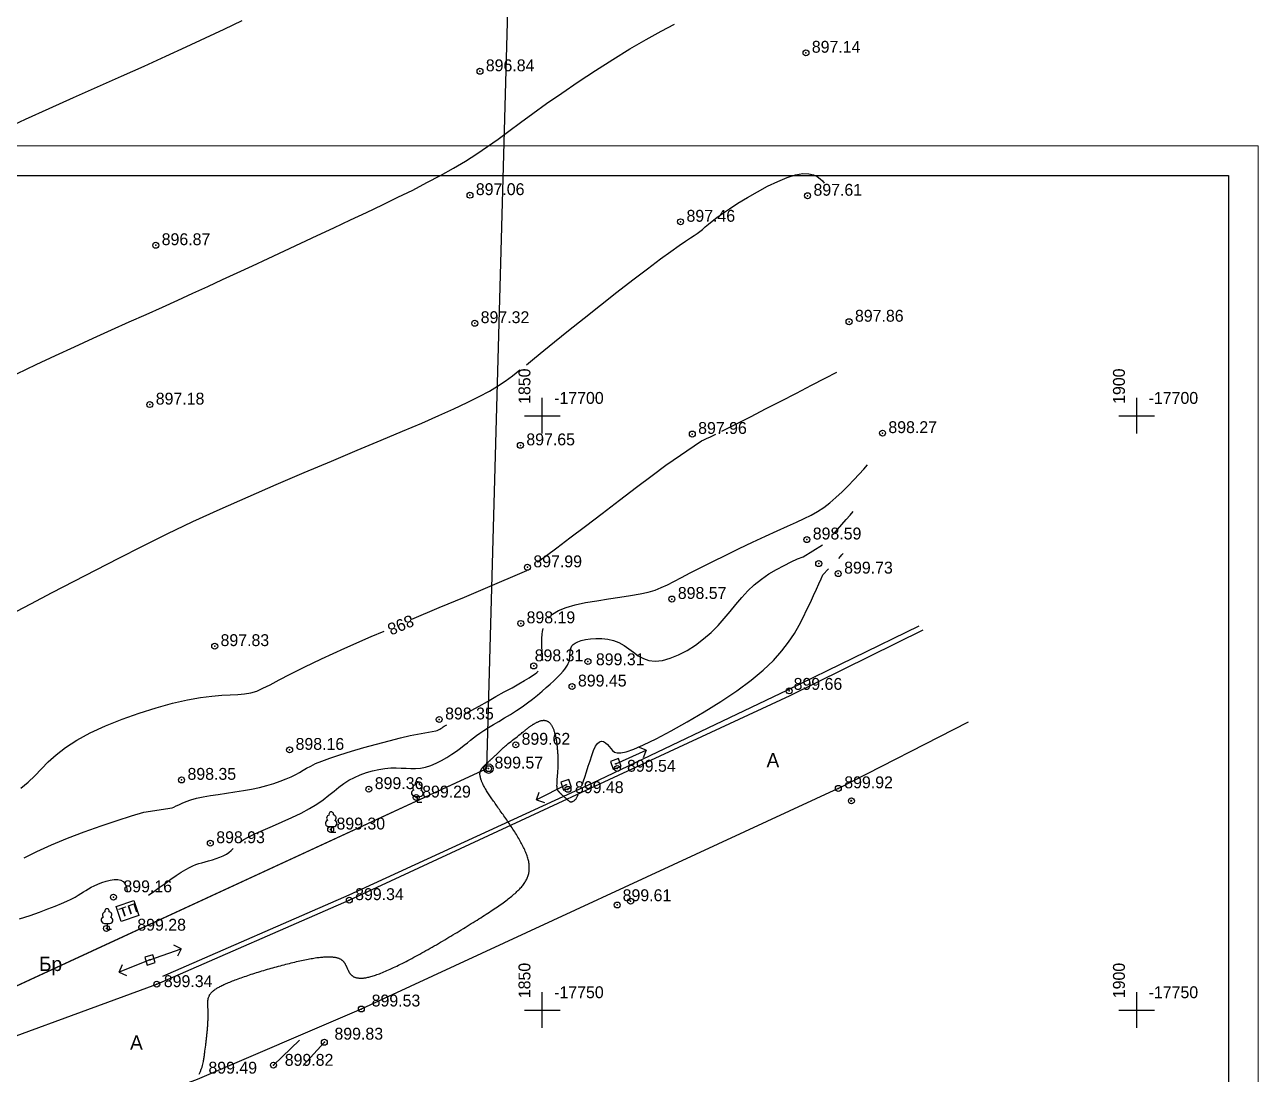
# Model space of a CAD drawing. Header units: millimetres. Extents: x -1114 to 5336, y -18321 to -16715.
# Drawn here: x -1005.9 to -902.1, y -18254.3 to -18166 of the extents above; entities that cross this region are included whole.
import ezdxf

# ---------------------------------------------------------------- set-up
doc = ezdxf.new("R2010")
doc.units = ezdxf.units.MM
doc.header["$PDMODE"] = 32
doc.header["$PDSIZE"] = 0.5
doc.linetypes.add('CONTI', pattern=[0])
for name, color, linetype in [('51320000', 7, 'Continuous'), ('82002000', 7, 'Continuous'), ('GOR_BDEFAULT', 212, 'CONTI'), ('GORIZDEFAULT', 32, 'CONTI'), ('NAD_MDEFAULT', 7, 'CONTI'), ('PI_DTDEFAULT', 3, 'CONTI'), ('PI_OTDEFAULT', 172, 'CONTI'), ('PI_TTDEFAULT', 5, 'CONTI'), ('SETKR', 7, 'CONTI')]:
    doc.layers.add(name, color=color, linetype=linetype)
doc.layers.add('Распечатка EPSON', color=6, linetype='Continuous', lineweight=30, plot=False)
doc.styles.add('1 Цифры отметки', font='', dxfattribs={"height": 1})
doc.styles.add('2. КЖ', font='', dxfattribs={"width": 1.5, "oblique": 1, "height": 1})
doc.styles.add('4. маг.', font='')
doc.styles.get('1 Цифры отметки').set_extended_font_data('Kyrghyz Letterica')
doc.styles.get('2. КЖ').set_extended_font_data('P131')
doc.styles.get('4. маг.').set_extended_font_data('Kyrghyz Peterburg')

# ---------------------------------------------------------------- blocks, each defined once
blk = doc.blocks.new('дерево')
for p, q in [((-0.2, 0.48), (0.22, 0.48)), ((0, 0.48), (0, 0)), ((0, 0), (0.38, 0))]:
    blk.add_line(p, q)
for centre, radius, start, end in [((-0.13, 1.19), 0.26, 101.09, 227.21), ((0, 1.52), 0.195, 339.52, 198.62), ((0.16, 1.2), 0.25, 301.87, 85.62), ((-0.22, 0.75), 0.269, 107.1058, 275.2306), ((0.23, 0.74), 0.26, 267.04, 76.7)]:
    blk.add_arc(centre, radius, start, end)
blk = doc.blocks.new('*U51')
for p, q in [((0, 0), (-3.85, -1.09)), ((-3.85, -1.09), (-3.36, -0.22)), ((-3.85, -1.09), (-2.97, -1.57))]:
    blk.add_line(p, q)
blk = doc.blocks.new('82002000')
at = {"color": 7}
blk.add_lwpolyline([(-0.5, -0.5), (0.5, -0.5), (0.5, 0.5), (-0.5, 0.5)], close=True, dxfattribs=at)
blk.add_circle((0, 0), 0.05, dxfattribs=at)
blk = doc.blocks.new('*U50')
for p, q in [((0, 0), (3.89, 0.92)), ((3.89, 0.92), (3.04, 1.44)), ((3.89, 0.92), (3.36, 0.07))]:
    blk.add_line(p, q)
blk = doc.blocks.new('BL_333')
at = {"color": 0}
for p, q in [((0, -1.5), (0, 1.5)), ((-1.5, 0), (1.5, 0))]:
    blk.add_line(p, q, dxfattribs=at)
blk = doc.blocks.new('*U49')
for p, q in [((0, 0), (-3.9, -0.87)), ((0, 0), (3.93, 0.73)), ((3.93, 0.73), (3.11, 1.29)), ((3.93, 0.73), (3.36, -0.09)), ((-3.9, -0.87), (-3.36, -0.03)), ((-3.9, -0.87), (-3.06, -1.4))]:
    blk.add_line(p, q)

msp = doc.modelspace()

# ---------------------------------------------------------------- linework, layer by layer
at = {"color": 1, "extrusion": (-0.013257, 0.017683, 0.999756), "elevation": 589.83}
msp.add_lwpolyline([(11816.23, 13994.96), (11791.2, 14002.55), (11779.6, 14006.07), (11708.11, 14021.35), (11381.8, 13610.23), (11465.07, 13552.52)], dxfattribs=at)
at = {"color": 242, "true_color": 0xcd2027, "extrusion": (-0.013257, 0.017683, 0.999756), "elevation": 589.83}
msp.add_lwpolyline([(11816.23, 13994.96), (11803.71, 13998.76), (11779.6, 14006.07), (11743.86, 14013.71), (11708.11, 14021.35), (11381.8, 13610.23), (11465.07, 13552.52), (11816.23, 13994.96)], dxfattribs=at)
msp.add_lwpolyline([(-904.63, -18318.42), (-1101.36, -18318.42), (-1101.36, -18178.7), (-904.63, -18178.7)], close=True)
at = {"color": 3, "elevation": 899.01}
for points in [[(-941.71, -18221.98), (-930.64, -18216.59)], [(-994.27, -18246.06), (-978.58, -18239.22), (-958.16, -18229.82), (-941.71, -18221.98)]]:
    msp.add_lwpolyline(points, dxfattribs=at)
for points, elevation in [([(-941.5, -18222.44), (-930.31, -18216.92)], 899.02), ([(-1096.8, -18281.63), (-1087.36, -18279.6), (-1070.17, -18274.55), (-1064.06, -18272.22), (-1013.26, -18253.53), (-994.77, -18246.73), (-978.58, -18239.66), (-941.5, -18222.44)], 899.02), ([(-937.45, -18230.26), (-926.51, -18224.65)], 899.92), ([(-937.45, -18230.26), (-977.57, -18248.82), (-991.38, -18254.75), (-1041.08, -18273.22), (-1066.63, -18282.43), (-1077.34, -18285.53), (-1095.65, -18289.53)], 899.92), ([(-984.96, -18253.54), (-982.76, -18251.43)], 899.82), ([(-980.68, -18251.62), (-982.46, -18253.58)], 899.83)]:
    msp.add_lwpolyline(points, dxfattribs=dict(elevation=elevation))
at = {"elevation": 898.92}
msp.add_lwpolyline([(-996.7, -18239.69), (-996.27, -18240.95), (-997.76, -18241.45), (-998.18, -18240.19)], close=True, dxfattribs=at)
msp.add_circle((-966.87, -18228.6, 899.57), 0.395)
at = {"layer": 'GOR_BDEFAULT', "color": 32, "lineweight": 30}
for points in [[(-947.26, -18200.21, 898), (-946.63, -18199.9, 898), (-945.85, -18199.5, 898), (-944.79, -18198.96, 898), (-943.58, -18198.34, 898), (-942.28, -18197.68, 898), (-940.97, -18197, 898), (-939.71, -18196.35, 898), (-938.56, -18195.75, 898), (-937.59, -18195.25, 898)], [(-962.76, -18211.22, 898), (-961.12, -18210.01, 898), (-960.02, -18209.18, 898), (-958.72, -18208.19, 898), (-957.31, -18207.12, 898), (-955.85, -18206.01, 898), (-954.42, -18204.93, 898), (-953.1, -18203.93, 898), (-951.97, -18203.08, 898), (-948.96, -18201.01, 898), (-948.77, -18200.93, 898), (-948.53, -18200.82, 898), (-948.2, -18200.67, 898), (-947.74, -18200.45, 898)], [(-967.12, -18213.42, 898), (-963.65, -18211.92, 898), (-963.6, -18211.87, 898)], [(-973.33, -18216.02, 898), (-971.01, -18215.04, 898), (-968.9, -18214.16, 898), (-967.12, -18213.42, 898)], [(-980.91, -18219.35, 898), (-978.96, -18218.46, 898), (-976.73, -18217.48, 898), (-975.66, -18217.02, 898)], [(-1006.2, -18230.23, 898), (-1005.58, -18229.73, 898), (-1005.02, -18229.19, 898), (-1004.48, -18228.62, 898), (-1003.9, -18228.03, 898), (-1003.24, -18227.43, 898), (-1002.46, -18226.81, 898), (-1001.51, -18226.2, 898), (-1000.38, -18225.59, 898), (-999.08, -18225, 898), (-997.69, -18224.44, 898), (-996.25, -18223.93, 898), (-994.82, -18223.47, 898), (-993.45, -18223.09, 898), (-992.19, -18222.8, 898), (-991.09, -18222.61, 898), (-990.14, -18222.49, 898), (-989.31, -18222.42, 898), (-988.59, -18222.39, 898), (-987.96, -18222.36, 898), (-987.4, -18222.31, 898), (-986.87, -18222.22, 898), (-986.37, -18222.07, 898), (-985.84, -18221.84, 898), (-985.23, -18221.54, 898), (-984.49, -18221.14, 898), (-983.55, -18220.65, 898), (-982.38, -18220.05, 898), (-980.91, -18219.35, 898)], [(-936.43, -18231.34, 900), (-936.37, -18231.3, 900)], [(-936.43, -18231.34, 900), (-936.37, -18231.3, 900)], [(-936.37, -18231.3, 900), (-936.36, -18231.23, 900)]]:
    msp.add_polyline3d(points, dxfattribs=at)
at = {"layer": 'GORIZDEFAULT', "color": 32}
for points in [[(-1007.71, -18174.87, 896.5), (-1005.81, -18173.96, 896.5), (-1003.82, -18173.05, 896.5), (-1001.79, -18172.14, 896.5), (-999.75, -18171.23, 896.5), (-997.75, -18170.35, 896.5), (-995.83, -18169.49, 896.5), (-994.01, -18168.67, 896.5), (-992.3, -18167.88, 896.5), (-990.67, -18167.12, 896.5), (-989.11, -18166.38, 896.5), (-987.6, -18165.67, 896.5)], [(-1006.54, -18195.38, 897), (-1004.92, -18194.6, 897), (-1003.3, -18193.83, 897), (-1001.69, -18193.1, 897), (-1000.12, -18192.38, 897), (-998.58, -18191.69, 897), (-997.09, -18191.02, 897), (-995.66, -18190.39, 897), (-994.3, -18189.77, 897), (-993, -18189.18, 897), (-991.73, -18188.6, 897), (-990.49, -18188.03, 897), (-989.25, -18187.46, 897), (-988, -18186.88, 897), (-986.72, -18186.29, 897), (-985.4, -18185.68, 897), (-984.04, -18185.04, 897), (-982.66, -18184.4, 897), (-981.27, -18183.75, 897), (-979.88, -18183.09, 897), (-978.49, -18182.44, 897), (-977.13, -18181.8, 897), (-975.8, -18181.16, 897), (-974.5, -18180.53, 897), (-973.25, -18179.92, 897), (-972.05, -18179.3, 897), (-970.9, -18178.7, 897), (-969.82, -18178.09, 897), (-968.8, -18177.49, 897), (-967.86, -18176.88, 897), (-966.95, -18176.27, 897), (-966.06, -18175.63, 897), (-965.15, -18174.96, 897), (-964.19, -18174.25, 897), (-963.15, -18173.48, 897), (-961.99, -18172.65, 897), (-960.71, -18171.76, 897), (-959.32, -18170.82, 897), (-957.88, -18169.87, 897), (-956.42, -18168.94, 897), (-954.98, -18168.05, 897), (-953.61, -18167.25, 897), (-952.34, -18166.55, 897), (-951.22, -18165.98, 897)], [(-963.69, -18194.63, 897.5), (-963, -18194.06, 897.5), (-962.22, -18193.41, 897.5), (-961.32, -18192.68, 897.5), (-960.15, -18191.73, 897.5), (-958.84, -18190.69, 897.5), (-957.46, -18189.6, 897.5), (-956.08, -18188.52, 897.5), (-954.73, -18187.48, 897.5), (-953.49, -18186.54, 897.5), (-952.41, -18185.72, 897.5), (-951.53, -18185.08, 897.5), (-950.84, -18184.59, 897.5), (-950.3, -18184.22, 897.5), (-949.89, -18183.94, 897.5), (-949.57, -18183.74, 897.5), (-949.32, -18183.57, 897.5), (-949.1, -18183.41, 897.5), (-948.88, -18183.23, 897.5), (-948.64, -18183.03, 897.5), (-948.37, -18182.8, 897.5), (-948.05, -18182.54, 897.5), (-947.66, -18182.24, 897.5), (-947.18, -18181.89, 897.5), (-946.59, -18181.49, 897.5), (-945.89, -18181.03, 897.5), (-945.1, -18180.55, 897.5), (-944.26, -18180.07, 897.5), (-943.4, -18179.6, 897.5), (-942.55, -18179.2, 897.5), (-941.75, -18178.87, 897.5), (-941.04, -18178.64, 897.5), (-940.44, -18178.54, 897.5), (-939.94, -18178.55, 897.5), (-939.54, -18178.64, 897.5), (-939.22, -18178.79, 897.5), (-938.98, -18178.98, 897.5), (-938.79, -18179.16, 897.5), (-938.65, -18179.33, 897.5)], [(-1007.14, -18215.65, 897.5), (-1005.36, -18214.73, 897.5), (-1003.56, -18213.79, 897.5), (-1001.73, -18212.84, 897.5), (-999.87, -18211.87, 897.5), (-997.96, -18210.88, 897.5), (-995.97, -18209.87, 897.5), (-993.9, -18208.85, 897.5), (-991.73, -18207.82, 897.5), (-989.45, -18206.77, 897.5), (-987.1, -18205.73, 897.5), (-984.72, -18204.69, 897.5), (-982.37, -18203.69, 897.5), (-980.09, -18202.72, 897.5), (-977.92, -18201.81, 897.5), (-975.91, -18200.97, 897.5), (-974.1, -18200.21, 897.5), (-972.49, -18199.53, 897.5), (-971.05, -18198.9, 897.5), (-969.78, -18198.33, 897.5), (-968.66, -18197.8, 897.5), (-967.67, -18197.3, 897.5), (-966.8, -18196.83, 897.5), (-966.11, -18196.41, 897.5), (-965.47, -18195.99, 897.5), (-964.85, -18195.54, 897.5), (-964.23, -18195.06, 897.5)], [(-961.83, -18215.94, 898.5), (-961.48, -18215.61, 898.5), (-960.99, -18215.3, 898.5), (-960.34, -18215.03, 898.5), (-959.58, -18214.82, 898.5), (-958.71, -18214.63, 898.5), (-957.77, -18214.47, 898.5), (-956.79, -18214.32, 898.5), (-955.83, -18214.18, 898.5), (-954.93, -18214.04, 898.5), (-954.12, -18213.9, 898.5), (-953.44, -18213.75, 898.5), (-952.86, -18213.57, 898.5), (-952.34, -18213.37, 898.5), (-951.82, -18213.14, 898.5), (-951.28, -18212.85, 898.5), (-950.65, -18212.52, 898.5), (-949.91, -18212.13, 898.5), (-949.02, -18211.67, 898.5), (-948, -18211.16, 898.5), (-946.91, -18210.63, 898.5), (-945.78, -18210.09, 898.5), (-944.66, -18209.55, 898.5), (-943.58, -18209.05, 898.5), (-942.6, -18208.6, 898.5), (-941.73, -18208.21, 898.5), (-940.98, -18207.87, 898.5), (-940.32, -18207.56, 898.5), (-939.73, -18207.26, 898.5), (-939.19, -18206.96, 898.5), (-938.68, -18206.62, 898.5), (-938.17, -18206.24, 898.5), (-937.65, -18205.8, 898.5), (-937.13, -18205.32, 898.5), (-936.62, -18204.81, 898.5), (-936.14, -18204.31, 898.5), (-935.7, -18203.83, 898.5), (-935.31, -18203.39, 898.5), (-934.99, -18203.03, 898.5)], [(-937.89, -18208.89, 899), (-937.52, -18208.48, 899), (-937.15, -18208.06, 899), (-936.79, -18207.65, 899), (-936.46, -18207.28, 899), (-936.19, -18206.96, 899)], [(-987.8, -18234.8, 899), (-987.5, -18234.6, 899), (-987.1, -18234.37, 899), (-986.52, -18234.09, 899), (-985.82, -18233.78, 899), (-985.05, -18233.44, 899), (-984.24, -18233.08, 899), (-983.42, -18232.71, 899), (-982.64, -18232.34, 899), (-981.92, -18231.96, 899), (-981.3, -18231.58, 899), (-980.77, -18231.21, 899), (-980.29, -18230.84, 899), (-979.86, -18230.5, 899), (-979.45, -18230.17, 899), (-979.04, -18229.86, 899), (-978.62, -18229.58, 899), (-978.15, -18229.33, 899), (-977.66, -18229.11, 899), (-977.14, -18228.93, 899), (-976.62, -18228.78, 899), (-976.09, -18228.66, 899), (-975.58, -18228.58, 899), (-975.1, -18228.54, 899), (-974.64, -18228.53, 899), (-974.21, -18228.55, 899), (-973.8, -18228.57, 899), (-973.4, -18228.59, 899), (-973, -18228.59, 899), (-972.59, -18228.56, 899), (-972.17, -18228.48, 899), (-971.73, -18228.33, 899), (-971.28, -18228.14, 899), (-970.83, -18227.91, 899), (-970.39, -18227.66, 899), (-969.97, -18227.39, 899), (-969.57, -18227.12, 899), (-969.22, -18226.87, 899), (-968.91, -18226.63, 899), (-968.64, -18226.42, 899), (-968.38, -18226.21, 899), (-968.14, -18226.02, 899), (-967.88, -18225.82, 899), (-967.59, -18225.61, 899), (-967.26, -18225.39, 899), (-966.88, -18225.15, 899), (-966.46, -18224.89, 899), (-966, -18224.62, 899), (-965.52, -18224.33, 899), (-965.02, -18224.03, 899), (-964.53, -18223.72, 899), (-964.05, -18223.4, 899), (-963.59, -18223.07, 899), (-963.16, -18222.74, 899), (-962.75, -18222.41, 899), (-962.36, -18222.09, 899), (-962.01, -18221.77, 899), (-961.68, -18221.48, 899), (-961.38, -18221.2, 899), (-961.08, -18220.91, 899), (-960.82, -18220.64, 899), (-960.6, -18220.4, 899), (-960.45, -18220.22, 899), (-960.33, -18220.06, 899), (-960.23, -18219.9, 899), (-960.16, -18219.75, 899), (-960.1, -18219.59, 899), (-960.06, -18219.43, 899), (-960.03, -18219.28, 899), (-960.02, -18219.13, 899), (-960.02, -18218.99, 899), (-960.01, -18218.84, 899), (-960, -18218.7, 899), (-959.98, -18218.56, 899), (-959.93, -18218.42, 899), (-959.86, -18218.28, 899), (-959.75, -18218.15, 899), (-959.59, -18218.03, 899), (-959.37, -18217.92, 899), (-959.08, -18217.82, 899), (-958.72, -18217.73, 899), (-958.3, -18217.67, 899), (-957.84, -18217.64, 899), (-957.35, -18217.64, 899), (-956.85, -18217.7, 899), (-956.36, -18217.81, 899), (-955.9, -18217.98, 899), (-955.47, -18218.23, 899), (-955.07, -18218.51, 899), (-954.68, -18218.81, 899), (-954.28, -18219.1, 899), (-953.85, -18219.34, 899), (-953.38, -18219.5, 899), (-952.85, -18219.56, 899), (-952.25, -18219.5, 899), (-951.58, -18219.31, 899), (-950.89, -18219.02, 899), (-950.17, -18218.65, 899), (-949.46, -18218.2, 899), (-948.78, -18217.69, 899), (-948.14, -18217.14, 899), (-947.56, -18216.57, 899), (-947.04, -18215.98, 899), (-946.54, -18215.38, 899), (-946.06, -18214.79, 899), (-945.57, -18214.21, 899), (-945.06, -18213.65, 899), (-944.52, -18213.13, 899), (-943.92, -18212.66, 899), (-943.29, -18212.22, 899), (-942.65, -18211.84, 899), (-942.01, -18211.5, 899), (-941.42, -18211.21, 899), (-940.88, -18210.96, 899), (-940.41, -18210.77, 899), (-938.78, -18209.77, 899)], [(-937.41, -18210.91, 899.5), (-937.27, -18210.76, 899.5), (-937.15, -18210.62, 899.5), (-937.05, -18210.51, 899.5)], [(-958.97, -18229.9, 899.5), (-958.87, -18229.62, 899.5), (-958.76, -18229.31, 899.5), (-958.62, -18228.87, 899.5), (-958.48, -18228.4, 899.5), (-958.33, -18227.93, 899.5), (-958.18, -18227.48, 899.5), (-958.03, -18227.07, 899.5), (-957.87, -18226.72, 899.5), (-957.7, -18226.47, 899.5), (-957.54, -18226.33, 899.5), (-957.37, -18226.29, 899.5), (-957.2, -18226.32, 899.5), (-957.03, -18226.42, 899.5), (-956.87, -18226.56, 899.5), (-956.72, -18226.73, 899.5), (-956.58, -18226.91, 899.5), (-956.44, -18227.07, 899.5), (-956.28, -18227.2, 899.5), (-956.06, -18227.28, 899.5), (-955.74, -18227.28, 899.5), (-955.29, -18227.18, 899.5), (-954.66, -18226.96, 899.5), (-953.83, -18226.6, 899.5), (-952.77, -18226.08, 899.5), (-951.52, -18225.42, 899.5), (-950.16, -18224.67, 899.5), (-948.74, -18223.83, 899.5), (-947.33, -18222.95, 899.5), (-945.99, -18222.05, 899.5), (-944.78, -18221.16, 899.5), (-943.76, -18220.3, 899.5), (-942.91, -18219.49, 899.5), (-942.2, -18218.7, 899.5), (-941.63, -18217.95, 899.5), (-941.15, -18217.23, 899.5), (-940.75, -18216.54, 899.5), (-940.4, -18215.87, 899.5), (-940.09, -18215.22, 899.5), (-939.8, -18214.61, 899.5), (-939.54, -18214.03, 899.5), (-939.3, -18213.51, 899.5), (-939.09, -18213.04, 899.5), (-938.9, -18212.63, 899.5), (-938.74, -18212.3, 899.5), (-938.27, -18211.79, 899.5)], [(-962.31, -18219.51, 898.5), (-962.32, -18219.28, 898.5), (-962.34, -18219.01, 898.5), (-962.36, -18218.7, 898.5), (-962.38, -18218.37, 898.5), (-962.39, -18218.02, 898.5), (-962.39, -18217.66, 898.5), (-962.36, -18217.29, 898.5), (-962.33, -18217.05, 898.5), (-962.28, -18216.82, 898.5)], [(-968.91, -18224.02, 898.5), (-968.33, -18223.7, 898.5), (-967.67, -18223.33, 898.5), (-966.97, -18222.94, 898.5), (-966.25, -18222.54, 898.5), (-965.55, -18222.15, 898.5), (-964.89, -18221.79, 898.5), (-964.32, -18221.46, 898.5), (-963.84, -18221.18, 898.5), (-963.46, -18220.95, 898.5), (-963.18, -18220.76, 898.5), (-962.96, -18220.61, 898.5), (-962.81, -18220.5, 898.5), (-962.69, -18220.4, 898.5)], [(-1005.92, -18236.09, 898.5), (-1004.87, -18235.56, 898.5), (-1003.64, -18235.01, 898.5), (-1002.28, -18234.46, 898.5), (-1000.87, -18233.92, 898.5), (-999.45, -18233.42, 898.5), (-998.11, -18232.96, 898.5), (-996.89, -18232.57, 898.5), (-995.87, -18232.27, 898.5), (-993.47, -18231.89, 898.5), (-993.33, -18231.83, 898.5), (-993.15, -18231.74, 898.5), (-992.93, -18231.63, 898.5), (-992.64, -18231.5, 898.5), (-992.3, -18231.35, 898.5), (-991.9, -18231.21, 898.5), (-991.42, -18231.08, 898.5), (-990.87, -18230.96, 898.5), (-990.26, -18230.86, 898.5), (-989.6, -18230.76, 898.5), (-988.91, -18230.66, 898.5), (-988.2, -18230.56, 898.5), (-987.49, -18230.45, 898.5), (-986.8, -18230.32, 898.5), (-986.14, -18230.18, 898.5), (-985.52, -18230.01, 898.5), (-984.93, -18229.84, 898.5), (-984.39, -18229.66, 898.5), (-983.9, -18229.47, 898.5), (-983.46, -18229.28, 898.5), (-983.08, -18229.1, 898.5), (-982.76, -18228.92, 898.5), (-982.47, -18228.74, 898.5), (-982.17, -18228.57, 898.5), (-981.83, -18228.38, 898.5), (-981.42, -18228.18, 898.5), (-980.89, -18227.96, 898.5), (-980.21, -18227.71, 898.5), (-979.37, -18227.43, 898.5), (-978.4, -18227.14, 898.5), (-977.35, -18226.83, 898.5), (-976.28, -18226.54, 898.5), (-975.24, -18226.26, 898.5), (-974.28, -18226.02, 898.5), (-973.45, -18225.82, 898.5), (-971.29, -18225.41, 898.5), (-971.19, -18225.38, 898.5), (-971.08, -18225.33, 898.5), (-970.97, -18225.28, 898.5), (-970.87, -18225.22, 898.5), (-970.77, -18225.16, 898.5), (-970.68, -18225.09, 898.5), (-970.59, -18225.03, 898.5), (-970.38, -18224.9, 898.5)], [(-991.21, -18254.31, 899.5), (-991.11, -18254.08, 899.5), (-991.03, -18253.88, 899.5), (-990.97, -18253.72, 899.5), (-990.92, -18253.57, 899.5), (-990.89, -18253.45, 899.5), (-990.86, -18253.34, 899.5), (-990.85, -18253.24, 899.5), (-990.83, -18253.15, 899.5), (-990.82, -18253.06, 899.5), (-990.81, -18252.98, 899.5), (-990.8, -18252.9, 899.5), (-990.78, -18252.81, 899.5), (-990.77, -18252.73, 899.5), (-990.76, -18252.65, 899.5), (-990.75, -18252.57, 899.5), (-990.74, -18252.49, 899.5), (-990.73, -18252.41, 899.5), (-990.72, -18252.33, 899.5), (-990.7, -18252.24, 899.5), (-990.69, -18252.16, 899.5), (-990.68, -18252.07, 899.5), (-990.67, -18251.99, 899.5), (-990.66, -18251.9, 899.5), (-990.65, -18251.82, 899.5), (-990.64, -18251.73, 899.5), (-990.63, -18251.64, 899.5), (-990.62, -18251.56, 899.5), (-990.61, -18251.47, 899.5), (-990.6, -18251.38, 899.5), (-990.59, -18251.3, 899.5), (-990.58, -18251.21, 899.5), (-990.57, -18251.12, 899.5), (-990.56, -18251.03, 899.5), (-990.55, -18250.95, 899.5), (-990.54, -18250.86, 899.5), (-990.53, -18250.77, 899.5), (-990.53, -18250.69, 899.5), (-990.52, -18250.6, 899.5), (-990.51, -18250.51, 899.5), (-990.5, -18250.43, 899.5), (-990.5, -18250.34, 899.5), (-990.49, -18250.26, 899.5), (-990.49, -18250.18, 899.5), (-990.48, -18250.09, 899.5), (-990.48, -18250.01, 899.5), (-990.47, -18249.93, 899.5), (-990.47, -18249.85, 899.5), (-990.46, -18249.77, 899.5), (-990.46, -18249.7, 899.5), (-990.46, -18249.62, 899.5), (-990.46, -18249.54, 899.5), (-990.45, -18249.47, 899.5), (-990.45, -18249.4, 899.5), (-990.45, -18249.33, 899.5), (-990.45, -18249.26, 899.5), (-990.45, -18249.19, 899.5), (-990.45, -18249.12, 899.5), (-990.46, -18249.06, 899.5), (-990.46, -18248.99, 899.5), (-990.46, -18248.93, 899.5), (-990.46, -18248.87, 899.5), (-990.46, -18248.81, 899.5), (-990.47, -18248.75, 899.5), (-990.47, -18248.69, 899.5), (-990.47, -18248.64, 899.5), (-990.47, -18248.58, 899.5), (-990.48, -18248.53, 899.5), (-990.48, -18248.48, 899.5), (-990.48, -18248.43, 899.5), (-990.48, -18248.38, 899.5), (-990.48, -18248.33, 899.5), (-990.48, -18248.28, 899.5), (-990.48, -18248.23, 899.5), (-990.47, -18248.18, 899.5), (-990.47, -18248.14, 899.5), (-990.47, -18248.09, 899.5), (-990.46, -18248.05, 899.5), (-990.45, -18248, 899.5), (-990.44, -18247.96, 899.5), (-990.44, -18247.92, 899.5), (-990.42, -18247.88, 899.5), (-990.41, -18247.84, 899.5), (-990.4, -18247.8, 899.5), (-990.38, -18247.76, 899.5), (-990.37, -18247.72, 899.5), (-990.35, -18247.68, 899.5), (-990.33, -18247.64, 899.5), (-990.31, -18247.6, 899.5), (-990.28, -18247.57, 899.5), (-990.25, -18247.53, 899.5), (-990.22, -18247.49, 899.5), (-990.19, -18247.46, 899.5), (-990.16, -18247.42, 899.5), (-990.12, -18247.38, 899.5), (-990.08, -18247.35, 899.5), (-990.04, -18247.31, 899.5), (-990, -18247.27, 899.5), (-989.95, -18247.24, 899.5), (-989.9, -18247.2, 899.5), (-989.85, -18247.16, 899.5), (-989.79, -18247.12, 899.5), (-989.73, -18247.08, 899.5), (-989.67, -18247.05, 899.5), (-989.6, -18247.01, 899.5), (-989.53, -18246.97, 899.5), (-989.46, -18246.93, 899.5), (-989.38, -18246.89, 899.5), (-989.3, -18246.85, 899.5), (-989.21, -18246.81, 899.5), (-989.13, -18246.77, 899.5), (-989.04, -18246.73, 899.5), (-988.94, -18246.68, 899.5), (-988.84, -18246.64, 899.5), (-988.74, -18246.6, 899.5), (-988.63, -18246.55, 899.5), (-988.52, -18246.51, 899.5), (-988.41, -18246.46, 899.5), (-988.3, -18246.42, 899.5), (-988.18, -18246.37, 899.5), (-988.06, -18246.33, 899.5), (-987.93, -18246.28, 899.5), (-987.8, -18246.23, 899.5), (-987.67, -18246.19, 899.5), (-987.54, -18246.14, 899.5), (-987.4, -18246.09, 899.5), (-987.26, -18246.05, 899.5), (-987.12, -18246, 899.5), (-986.98, -18245.95, 899.5), (-986.83, -18245.9, 899.5), (-986.69, -18245.86, 899.5), (-986.54, -18245.81, 899.5), (-986.39, -18245.76, 899.5), (-986.24, -18245.71, 899.5), (-986.09, -18245.67, 899.5), (-985.94, -18245.62, 899.5), (-985.78, -18245.57, 899.5), (-985.63, -18245.53, 899.5), (-985.47, -18245.48, 899.5), (-985.32, -18245.44, 899.5), (-985.16, -18245.39, 899.5), (-985.01, -18245.35, 899.5), (-984.85, -18245.3, 899.5), (-984.7, -18245.26, 899.5), (-984.54, -18245.22, 899.5), (-984.38, -18245.18, 899.5), (-984.23, -18245.13, 899.5), (-984.07, -18245.09, 899.5), (-983.92, -18245.05, 899.5), (-983.77, -18245.01, 899.5), (-983.62, -18244.98, 899.5), (-983.46, -18244.94, 899.5), (-983.32, -18244.9, 899.5), (-983.17, -18244.87, 899.5), (-983.02, -18244.83, 899.5), (-982.88, -18244.8, 899.5), (-982.73, -18244.77, 899.5), (-982.59, -18244.74, 899.5), (-982.46, -18244.71, 899.5), (-982.32, -18244.68, 899.5), (-982.19, -18244.65, 899.5), (-982.05, -18244.63, 899.5), (-981.93, -18244.6, 899.5), (-981.8, -18244.58, 899.5), (-981.68, -18244.56, 899.5), (-981.56, -18244.54, 899.5), (-981.44, -18244.52, 899.5), (-981.32, -18244.5, 899.5), (-981.21, -18244.49, 899.5), (-981.11, -18244.48, 899.5), (-981, -18244.46, 899.5), (-980.9, -18244.45, 899.5), (-980.8, -18244.45, 899.5), (-980.71, -18244.44, 899.5), (-980.62, -18244.43, 899.5), (-980.53, -18244.43, 899.5), (-980.44, -18244.43, 899.5), (-980.36, -18244.42, 899.5), (-980.28, -18244.43, 899.5), (-980.21, -18244.43, 899.5), (-980.14, -18244.43, 899.5), (-980.07, -18244.43, 899.5), (-980, -18244.44, 899.5), (-979.94, -18244.45, 899.5), (-979.87, -18244.45, 899.5), (-979.81, -18244.46, 899.5), (-979.76, -18244.47, 899.5), (-979.7, -18244.48, 899.5), (-979.65, -18244.49, 899.5), (-979.6, -18244.51, 899.5), (-979.55, -18244.52, 899.5), (-979.5, -18244.54, 899.5), (-979.46, -18244.55, 899.5), (-979.42, -18244.57, 899.5), (-979.38, -18244.59, 899.5), (-979.34, -18244.61, 899.5), (-979.3, -18244.63, 899.5), (-979.27, -18244.65, 899.5), (-979.24, -18244.67, 899.5), (-979.2, -18244.7, 899.5), (-979.18, -18244.72, 899.5), (-979.15, -18244.74, 899.5), (-979.12, -18244.77, 899.5), (-979.1, -18244.8, 899.5), (-979.07, -18244.82, 899.5), (-979.05, -18244.85, 899.5), (-979.03, -18244.88, 899.5), (-979.01, -18244.91, 899.5), (-978.99, -18244.94, 899.5), (-978.97, -18244.97, 899.5), (-978.95, -18245, 899.5), (-978.93, -18245.03, 899.5), (-978.92, -18245.06, 899.5), (-978.9, -18245.09, 899.5), (-978.88, -18245.12, 899.5), (-978.87, -18245.15, 899.5), (-978.85, -18245.18, 899.5), (-978.84, -18245.21, 899.5), (-978.82, -18245.25, 899.5), (-978.81, -18245.28, 899.5), (-978.79, -18245.31, 899.5), (-978.78, -18245.34, 899.5), (-978.77, -18245.38, 899.5), (-978.75, -18245.41, 899.5), (-978.74, -18245.44, 899.5), (-978.72, -18245.48, 899.5), (-978.71, -18245.51, 899.5), (-978.69, -18245.54, 899.5), (-978.68, -18245.58, 899.5), (-978.66, -18245.61, 899.5), (-978.65, -18245.64, 899.5), (-978.63, -18245.67, 899.5), (-978.61, -18245.7, 899.5), (-978.59, -18245.74, 899.5), (-978.57, -18245.77, 899.5), (-978.55, -18245.8, 899.5), (-978.53, -18245.82, 899.5), (-978.51, -18245.85, 899.5), (-978.49, -18245.88, 899.5), (-978.46, -18245.91, 899.5), (-978.44, -18245.93, 899.5), (-978.41, -18245.96, 899.5), (-978.38, -18245.99, 899.5), (-978.35, -18246.01, 899.5), (-978.32, -18246.03, 899.5), (-978.29, -18246.06, 899.5), (-978.26, -18246.08, 899.5), (-978.23, -18246.1, 899.5), (-978.19, -18246.12, 899.5), (-978.15, -18246.13, 899.5), (-978.11, -18246.15, 899.5), (-978.07, -18246.16, 899.5), (-978.02, -18246.18, 899.5), (-977.98, -18246.19, 899.5), (-977.93, -18246.2, 899.5), (-977.88, -18246.21, 899.5), (-977.83, -18246.21, 899.5), (-977.77, -18246.22, 899.5), (-977.72, -18246.22, 899.5), (-977.66, -18246.23, 899.5), (-977.6, -18246.23, 899.5), (-977.53, -18246.22, 899.5), (-977.47, -18246.22, 899.5), (-977.4, -18246.22, 899.5), (-977.33, -18246.21, 899.5), (-977.26, -18246.2, 899.5), (-977.18, -18246.19, 899.5), (-977.1, -18246.17, 899.5), (-977.02, -18246.15, 899.5), (-976.94, -18246.14, 899.5), (-976.85, -18246.11, 899.5), (-976.76, -18246.09, 899.5), (-976.67, -18246.06, 899.5), (-976.57, -18246.03, 899.5), (-976.47, -18246, 899.5), (-976.37, -18245.97, 899.5), (-976.26, -18245.93, 899.5), (-976.15, -18245.89, 899.5), (-976.04, -18245.85, 899.5), (-975.92, -18245.8, 899.5), (-975.8, -18245.75, 899.5), (-975.68, -18245.7, 899.5), (-975.55, -18245.65, 899.5), (-975.42, -18245.59, 899.5), (-975.29, -18245.53, 899.5), (-975.15, -18245.47, 899.5), (-975.02, -18245.41, 899.5), (-974.87, -18245.34, 899.5), (-974.73, -18245.28, 899.5), (-974.58, -18245.21, 899.5), (-974.43, -18245.13, 899.5), (-974.28, -18245.06, 899.5), (-974.13, -18244.98, 899.5), (-973.97, -18244.9, 899.5), (-973.81, -18244.82, 899.5), (-973.65, -18244.74, 899.5), (-973.49, -18244.65, 899.5), (-973.33, -18244.56, 899.5), (-973.16, -18244.47, 899.5), (-972.99, -18244.38, 899.5), (-972.83, -18244.29, 899.5), (-972.66, -18244.2, 899.5), (-972.48, -18244.1, 899.5), (-972.31, -18244.01, 899.5), (-972.14, -18243.91, 899.5), (-971.96, -18243.81, 899.5), (-971.79, -18243.71, 899.5), (-971.61, -18243.61, 899.5), (-971.44, -18243.51, 899.5), (-971.26, -18243.41, 899.5), (-971.08, -18243.31, 899.5), (-970.91, -18243.21, 899.5), (-970.73, -18243.1, 899.5), (-970.56, -18243, 899.5), (-970.38, -18242.9, 899.5), (-970.2, -18242.79, 899.5), (-970.03, -18242.69, 899.5), (-969.86, -18242.58, 899.5), (-969.68, -18242.47, 899.5), (-969.51, -18242.37, 899.5), (-969.34, -18242.26, 899.5), (-969.17, -18242.16, 899.5), (-968.99, -18242.06, 899.5), (-968.83, -18241.95, 899.5), (-968.66, -18241.85, 899.5), (-968.49, -18241.74, 899.5), (-968.33, -18241.64, 899.5), (-968.16, -18241.54, 899.5), (-968, -18241.44, 899.5), (-967.84, -18241.34, 899.5), (-967.69, -18241.24, 899.5), (-967.53, -18241.14, 899.5), (-967.38, -18241.04, 899.5), (-967.23, -18240.95, 899.5), (-967.08, -18240.85, 899.5), (-966.94, -18240.76, 899.5), (-966.8, -18240.66, 899.5), (-966.66, -18240.57, 899.5), (-966.52, -18240.48, 899.5), (-966.39, -18240.39, 899.5), (-966.26, -18240.3, 899.5), (-966.13, -18240.22, 899.5), (-966, -18240.13, 899.5), (-965.88, -18240.05, 899.5), (-965.76, -18239.96, 899.5), (-965.64, -18239.88, 899.5), (-965.53, -18239.8, 899.5), (-965.42, -18239.71, 899.5), (-965.31, -18239.63, 899.5), (-965.21, -18239.55, 899.5), (-965.1, -18239.47, 899.5), (-965.01, -18239.4, 899.5), (-964.91, -18239.32, 899.5), (-964.82, -18239.24, 899.5), (-964.73, -18239.16, 899.5), (-964.64, -18239.09, 899.5), (-964.56, -18239.01, 899.5), (-964.48, -18238.94, 899.5), (-964.4, -18238.86, 899.5), (-964.32, -18238.79, 899.5), (-964.25, -18238.71, 899.5), (-964.18, -18238.64, 899.5), (-964.11, -18238.56, 899.5), (-964.05, -18238.49, 899.5), (-963.99, -18238.42, 899.5), (-963.93, -18238.34, 899.5), (-963.88, -18238.27, 899.5), (-963.83, -18238.19, 899.5), (-963.78, -18238.12, 899.5), (-963.74, -18238.04, 899.5), (-963.7, -18237.97, 899.5), (-963.66, -18237.9, 899.5), (-963.62, -18237.82, 899.5), (-963.59, -18237.74, 899.5), (-963.56, -18237.67, 899.5), (-963.53, -18237.59, 899.5), (-963.51, -18237.51, 899.5), (-963.49, -18237.43, 899.5), (-963.48, -18237.35, 899.5), (-963.46, -18237.27, 899.5), (-963.45, -18237.19, 899.5), (-963.44, -18237.11, 899.5), (-963.44, -18237.03, 899.5), (-963.44, -18236.94, 899.5), (-963.44, -18236.86, 899.5), (-963.44, -18236.77, 899.5), (-963.45, -18236.69, 899.5), (-963.46, -18236.6, 899.5), (-963.48, -18236.51, 899.5), (-963.49, -18236.42, 899.5), (-963.51, -18236.32, 899.5), (-963.54, -18236.23, 899.5), (-963.56, -18236.14, 899.5), (-963.59, -18236.04, 899.5), (-963.62, -18235.94, 899.5), (-963.66, -18235.84, 899.5), (-963.7, -18235.74, 899.5), (-963.74, -18235.64, 899.5), (-963.78, -18235.54, 899.5), (-963.83, -18235.44, 899.5), (-963.87, -18235.33, 899.5), (-963.92, -18235.23, 899.5), (-963.98, -18235.12, 899.5), (-964.03, -18235.01, 899.5), (-964.09, -18234.9, 899.5), (-964.15, -18234.8, 899.5), (-964.21, -18234.69, 899.5), (-964.27, -18234.58, 899.5), (-964.33, -18234.47, 899.5), (-964.4, -18234.36, 899.5), (-964.47, -18234.24, 899.5), (-964.53, -18234.13, 899.5), (-964.6, -18234.02, 899.5), (-964.67, -18233.91, 899.5), (-964.74, -18233.8, 899.5), (-964.82, -18233.68, 899.5), (-964.89, -18233.57, 899.5), (-964.96, -18233.46, 899.5), (-965.04, -18233.35, 899.5), (-965.11, -18233.24, 899.5), (-965.19, -18233.13, 899.5), (-965.27, -18233.02, 899.5), (-965.34, -18232.91, 899.5), (-965.42, -18232.8, 899.5), (-965.5, -18232.69, 899.5), (-965.57, -18232.58, 899.5), (-965.65, -18232.47, 899.5), (-965.73, -18232.36, 899.5), (-965.8, -18232.25, 899.5), (-965.88, -18232.15, 899.5), (-965.95, -18232.04, 899.5), (-966.03, -18231.94, 899.5), (-966.1, -18231.83, 899.5), (-966.17, -18231.73, 899.5), (-966.24, -18231.63, 899.5), (-966.31, -18231.53, 899.5), (-966.38, -18231.43, 899.5), (-966.45, -18231.34, 899.5), (-966.51, -18231.24, 899.5), (-966.58, -18231.15, 899.5), (-966.64, -18231.06, 899.5), (-966.7, -18230.97, 899.5), (-966.76, -18230.88, 899.5), (-966.82, -18230.79, 899.5), (-966.88, -18230.71, 899.5), (-966.93, -18230.62, 899.5), (-966.98, -18230.54, 899.5), (-967.03, -18230.46, 899.5), (-967.08, -18230.38, 899.5), (-967.13, -18230.31, 899.5), (-967.17, -18230.23, 899.5), (-967.21, -18230.16, 899.5), (-967.25, -18230.09, 899.5), (-967.28, -18230.02, 899.5), (-967.32, -18229.96, 899.5), (-967.35, -18229.89, 899.5), (-967.38, -18229.83, 899.5), (-967.4, -18229.77, 899.5), (-967.43, -18229.71, 899.5), (-967.45, -18229.66, 899.5), (-967.47, -18229.6, 899.5), (-967.49, -18229.55, 899.5), (-967.51, -18229.5, 899.5), (-967.53, -18229.44, 899.5), (-967.54, -18229.4, 899.5), (-967.55, -18229.35, 899.5), (-967.56, -18229.3, 899.5), (-967.57, -18229.26, 899.5), (-967.58, -18229.21, 899.5), (-967.58, -18229.17, 899.5), (-967.59, -18229.13, 899.5), (-967.59, -18229.09, 899.5), (-967.59, -18229.05, 899.5), (-967.59, -18229.02, 899.5), (-967.59, -18228.98, 899.5), (-967.58, -18228.94, 899.5), (-967.57, -18228.91, 899.5), (-967.57, -18228.87, 899.5), (-967.56, -18228.84, 899.5), (-967.55, -18228.81, 899.5), (-967.54, -18228.78, 899.5), (-967.52, -18228.75, 899.5), (-967.51, -18228.72, 899.5), (-967.5, -18228.69, 899.5), (-967.48, -18228.66, 899.5), (-967.46, -18228.64, 899.5), (-967.45, -18228.61, 899.5), (-967.43, -18228.58, 899.5), (-967.41, -18228.56, 899.5), (-967.39, -18228.53, 899.5), (-967.37, -18228.51, 899.5), (-967.35, -18228.48, 899.5), (-967.33, -18228.46, 899.5), (-967.3, -18228.43, 899.5), (-967.28, -18228.41, 899.5), (-967.26, -18228.38, 899.5), (-967.23, -18228.36, 899.5), (-967.21, -18228.33, 899.5), (-967.18, -18228.31, 899.5), (-967.15, -18228.29, 899.5), (-967.13, -18228.26, 899.5), (-967.1, -18228.24, 899.5), (-967.07, -18228.21, 899.5), (-967.04, -18228.18, 899.5), (-967.02, -18228.16, 899.5), (-966.99, -18228.13, 899.5), (-966.96, -18228.11, 899.5), (-966.93, -18228.08, 899.5), (-966.9, -18228.06, 899.5), (-966.87, -18228.03, 899.5), (-966.85, -18228, 899.5), (-966.82, -18227.98, 899.5), (-966.79, -18227.95, 899.5), (-966.76, -18227.92, 899.5), (-966.73, -18227.9, 899.5), (-966.7, -18227.87, 899.5), (-966.67, -18227.84, 899.5), (-966.64, -18227.81, 899.5), (-966.61, -18227.78, 899.5), (-966.58, -18227.76, 899.5), (-966.55, -18227.73, 899.5), (-966.52, -18227.7, 899.5), (-966.49, -18227.67, 899.5), (-966.45, -18227.64, 899.5), (-966.42, -18227.61, 899.5), (-966.39, -18227.58, 899.5), (-966.36, -18227.55, 899.5), (-966.33, -18227.52, 899.5), (-966.3, -18227.49, 899.5), (-966.27, -18227.46, 899.5), (-966.24, -18227.43, 899.5), (-966.21, -18227.41, 899.5), (-966.18, -18227.38, 899.5), (-966.15, -18227.35, 899.5), (-966.12, -18227.32, 899.5), (-966.09, -18227.29, 899.5), (-966.06, -18227.26, 899.5), (-966.03, -18227.23, 899.5), (-966, -18227.21, 899.5), (-965.97, -18227.18, 899.5), (-965.94, -18227.15, 899.5), (-965.92, -18227.12, 899.5), (-965.89, -18227.1, 899.5), (-965.86, -18227.07, 899.5), (-965.83, -18227.04, 899.5), (-965.8, -18227.02, 899.5), (-965.77, -18226.99, 899.5), (-965.75, -18226.96, 899.5), (-965.72, -18226.94, 899.5), (-965.69, -18226.91, 899.5), (-965.66, -18226.88, 899.5), (-965.64, -18226.86, 899.5), (-965.61, -18226.83, 899.5), (-965.58, -18226.81, 899.5), (-965.55, -18226.78, 899.5), (-965.52, -18226.75, 899.5), (-965.48, -18226.72, 899.5), (-965.43, -18226.68, 899.5), (-965.37, -18226.63, 899.5), (-965.3, -18226.57, 899.5), (-965.21, -18226.49, 899.5), (-965.1, -18226.41, 899.5), (-964.98, -18226.31, 899.5), (-964.85, -18226.21, 899.5), (-964.71, -18226.1, 899.5), (-964.58, -18226, 899.5), (-964.44, -18225.89, 899.5), (-964.32, -18225.79, 899.5), (-964.21, -18225.71, 899.5), (-964.11, -18225.63, 899.5), (-964.03, -18225.56, 899.5), (-963.96, -18225.51, 899.5), (-963.9, -18225.46, 899.5), (-963.85, -18225.42, 899.5), (-963.8, -18225.38, 899.5), (-963.76, -18225.34, 899.5), (-963.72, -18225.31, 899.5), (-963.68, -18225.28, 899.5), (-963.64, -18225.25, 899.5), (-963.6, -18225.21, 899.5), (-963.56, -18225.18, 899.5), (-963.51, -18225.15, 899.5), (-963.47, -18225.12, 899.5), (-963.43, -18225.09, 899.5), (-963.39, -18225.05, 899.5), (-963.34, -18225.02, 899.5), (-963.3, -18224.99, 899.5), (-963.25, -18224.96, 899.5), (-963.21, -18224.93, 899.5), (-963.16, -18224.9, 899.5), (-963.12, -18224.87, 899.5), (-963.07, -18224.85, 899.5), (-963.03, -18224.82, 899.5), (-962.98, -18224.79, 899.5), (-962.94, -18224.77, 899.5), (-962.89, -18224.74, 899.5), (-962.85, -18224.72, 899.5), (-962.8, -18224.7, 899.5), (-962.76, -18224.68, 899.5), (-962.71, -18224.65, 899.5), (-962.67, -18224.64, 899.5), (-962.63, -18224.62, 899.5), (-962.58, -18224.6, 899.5), (-962.54, -18224.59, 899.5), (-962.49, -18224.58, 899.5), (-962.45, -18224.56, 899.5), (-962.41, -18224.55, 899.5), (-962.37, -18224.55, 899.5), (-962.32, -18224.54, 899.5), (-962.28, -18224.54, 899.5), (-962.24, -18224.53, 899.5), (-962.2, -18224.53, 899.5), (-962.16, -18224.54, 899.5), (-962.12, -18224.54, 899.5), (-962.08, -18224.55, 899.5), (-962.04, -18224.56, 899.5), (-962, -18224.57, 899.5), (-961.97, -18224.58, 899.5), (-961.93, -18224.6, 899.5), (-961.89, -18224.62, 899.5), (-961.86, -18224.64, 899.5), (-961.82, -18224.66, 899.5), (-961.79, -18224.69, 899.5), (-961.75, -18224.72, 899.5), (-961.72, -18224.75, 899.5), (-961.69, -18224.79, 899.5), (-961.66, -18224.82, 899.5), (-961.63, -18224.86, 899.5), (-961.6, -18224.91, 899.5), (-961.57, -18224.95, 899.5), (-961.54, -18225, 899.5), (-961.51, -18225.05, 899.5), (-961.49, -18225.11, 899.5), (-961.46, -18225.16, 899.5), (-961.44, -18225.22, 899.5), (-961.41, -18225.28, 899.5), (-961.39, -18225.34, 899.5), (-961.37, -18225.41, 899.5), (-961.35, -18225.47, 899.5), (-961.33, -18225.54, 899.5), (-961.31, -18225.61, 899.5), (-961.29, -18225.68, 899.5), (-961.27, -18225.75, 899.5), (-961.25, -18225.82, 899.5), (-961.24, -18225.9, 899.5), (-961.22, -18225.98, 899.5), (-961.2, -18226.05, 899.5), (-961.19, -18226.13, 899.5), (-961.18, -18226.21, 899.5), (-961.16, -18226.29, 899.5), (-961.15, -18226.37, 899.5), (-961.14, -18226.45, 899.5), (-961.13, -18226.54, 899.5), (-961.12, -18226.62, 899.5), (-961.11, -18226.7, 899.5), (-961.1, -18226.79, 899.5), (-961.09, -18226.87, 899.5), (-961.09, -18226.95, 899.5), (-961.08, -18227.04, 899.5), (-961.07, -18227.12, 899.5), (-961.07, -18227.21, 899.5), (-961.06, -18227.29, 899.5), (-961.05, -18227.37, 899.5), (-961.05, -18227.45, 899.5), (-961.05, -18227.53, 899.5), (-961.04, -18227.62, 899.5), (-961.04, -18227.7, 899.5), (-961.04, -18227.77, 899.5), (-961.04, -18227.85, 899.5), (-961.03, -18227.93, 899.5), (-961.03, -18228.01, 899.5), (-961.03, -18228.08, 899.5), (-961.03, -18228.16, 899.5), (-961.03, -18228.23, 899.5), (-961.04, -18228.3, 899.5), (-961.04, -18228.38, 899.5), (-961.04, -18228.46, 899.5), (-961.05, -18228.55, 899.5), (-961.05, -18228.65, 899.5), (-961.06, -18228.75, 899.5), (-961.07, -18228.88, 899.5), (-961.08, -18229.01, 899.5), (-961.09, -18229.16, 899.5), (-961.1, -18229.31, 899.5), (-961.12, -18229.47, 899.5), (-961.13, -18229.62, 899.5), (-961.14, -18229.77, 899.5), (-961.14, -18229.9, 899.5), (-961.15, -18230.01, 899.5), (-961.14, -18230.11, 899.5), (-961.14, -18230.19, 899.5), (-961.13, -18230.25, 899.5), (-961.12, -18230.3, 899.5), (-961.11, -18230.34, 899.5), (-961.09, -18230.37, 899.5), (-961.08, -18230.39, 899.5), (-961.06, -18230.41, 899.5), (-961.04, -18230.44, 899.5), (-961.02, -18230.46, 899.5), (-961, -18230.48, 899.5), (-960.98, -18230.51, 899.5), (-960.96, -18230.53, 899.5), (-960.94, -18230.55, 899.5), (-960.92, -18230.58, 899.5), (-960.9, -18230.6, 899.5), (-960.87, -18230.62, 899.5), (-960.85, -18230.65, 899.5), (-960.83, -18230.67, 899.5), (-960.8, -18230.7, 899.5), (-960.78, -18230.72, 899.5), (-960.75, -18230.74, 899.5), (-960.73, -18230.77, 899.5), (-960.7, -18230.79, 899.5), (-960.68, -18230.82, 899.5), (-960.65, -18230.84, 899.5), (-960.62, -18230.87, 899.5), (-960.6, -18230.89, 899.5), (-960.57, -18230.92, 899.5), (-960.54, -18230.94, 899.5), (-960.52, -18230.96, 899.5), (-960.49, -18230.99, 899.5), (-960.46, -18231.01, 899.5), (-960.44, -18231.04, 899.5), (-960.41, -18231.06, 899.5), (-960.38, -18231.09, 899.5), (-960.36, -18231.11, 899.5), (-960.33, -18231.13, 899.5), (-960.31, -18231.15, 899.5), (-960.28, -18231.18, 899.5), (-960.25, -18231.2, 899.5), (-960.23, -18231.22, 899.5), (-960.2, -18231.24, 899.5), (-960.18, -18231.26, 899.5), (-960.15, -18231.28, 899.5), (-960.13, -18231.3, 899.5), (-960.11, -18231.32, 899.5), (-960.08, -18231.33, 899.5), (-960.06, -18231.35, 899.5), (-960.04, -18231.37, 899.5), (-960.01, -18231.38, 899.5), (-959.99, -18231.39, 899.5), (-959.96, -18231.4, 899.5), (-959.93, -18231.4, 899.5), (-959.9, -18231.4, 899.5), (-959.87, -18231.39, 899.5), (-959.83, -18231.37, 899.5), (-959.78, -18231.35, 899.5), (-959.74, -18231.33, 899.5), (-959.7, -18231.3, 899.5), (-959.65, -18231.27, 899.5), (-959.61, -18231.23, 899.5), (-959.57, -18231.2, 899.5), (-959.54, -18231.16, 899.5), (-959.51, -18231.13, 899.5), (-959.48, -18231.09, 899.5), (-959.46, -18231.05, 899.5), (-959.43, -18231.01, 899.5), (-959.41, -18230.96, 899.5), (-959.39, -18230.91, 899.5), (-959.36, -18230.85, 899.5), (-959.33, -18230.78, 899.5)], [(-995.46, -18239.25, 899), (-995.03, -18238.94, 899), (-994.56, -18238.6, 899), (-994.07, -18238.25, 899), (-993.59, -18237.9, 899), (-993.13, -18237.59, 899), (-992.72, -18237.31, 899), (-992.34, -18237.08, 899), (-992.02, -18236.91, 899), (-991.74, -18236.77, 899), (-991.48, -18236.67, 899), (-991.23, -18236.58, 899), (-990.98, -18236.51, 899), (-990.71, -18236.44, 899), (-990.41, -18236.35, 899), (-990.1, -18236.26, 899), (-989.78, -18236.15, 899), (-989.47, -18236.04, 899), (-989.18, -18235.92, 899), (-988.92, -18235.8, 899), (-988.7, -18235.66, 899), (-988.51, -18235.49, 899), (-988.34, -18235.31, 899)], [(-1006.32, -18241.24, 899), (-1005.42, -18240.94, 899), (-1004.63, -18240.66, 899), (-1003.93, -18240.4, 899), (-1003.32, -18240.16, 899), (-1002.8, -18239.95, 899), (-1002.35, -18239.75, 899), (-1001.97, -18239.57, 899), (-1001.65, -18239.4, 899), (-1001.38, -18239.25, 899), (-1001.15, -18239.1, 899), (-1000.93, -18238.97, 899), (-1000.73, -18238.84, 899), (-1000.52, -18238.71, 899), (-1000.29, -18238.58, 899), (-1000.03, -18238.45, 899), (-999.73, -18238.32, 899), (-999.39, -18238.19, 899), (-999.04, -18238.07, 899), (-998.69, -18237.98, 899), (-998.35, -18237.93, 899), (-998.05, -18237.92, 899), (-997.8, -18237.97, 899), (-997.59, -18238.09, 899), (-997.45, -18238.27, 899), (-997.35, -18238.48, 899), (-997.29, -18238.72, 899), (-997.26, -18238.97, 899)]]:
    msp.add_polyline3d(points, dxfattribs=at)
at = {"layer": 'PI_DTDEFAULT', "color": 18, "true_color": 0x000000}
for p in [(-950.72, -18182.59, 897.46), (-994.86, -18184.57, 896.87), (-995.36, -18197.97, 897.18), (-949.73, -18200.45, 897.96), (-989.9, -18218.3, 897.83)]:
    msp.add_point(p, dxfattribs=at)
at = {"layer": 'PI_TTDEFAULT', "color": 18, "true_color": 0x000000}
for p in [(-940.17, -18168.38, 897.14), (-967.59, -18169.93, 896.84), (-968.43, -18180.36, 897.06), (-940.04, -18180.4, 897.61), (-968.03, -18191.13, 897.32), (-936.55, -18191, 897.86), (-933.73, -18200.37, 898.27), (-964.19, -18201.4, 897.65), (-940.1, -18209.33, 898.59), (-963.6, -18211.66, 897.99), (-939.1, -18211.35, 899.39), (-937.46, -18212.19, 899.73), (-951.45, -18214.33, 898.57), (-964.16, -18216.38, 898.19), (-963.07, -18219.96, 898.31), (-958.51, -18219.59, 899.31), (-959.85, -18221.69, 899.45), (-941.58, -18222.06, 899.66), (-971.02, -18224.46, 898.35), (-964.58, -18226.6, 899.62), (-983.6, -18227.02, 898.16), (-966.87, -18228.6, 899.57), (-956.04, -18228.59, 899.54), (-992.69, -18229.55, 898.35), (-976.94, -18230.33, 899.36), (-960.19, -18230.34, 899.48), (-937.45, -18230.26, 899.92), (-972.95, -18231.03, 899.29), (-936.35, -18231.31, 900), (-980.15, -18233.72, 899.3), (-990.27, -18234.87, 898.93), (-998.42, -18239.41, 899.16), (-978.58, -18239.66, 899.34), (-956.05, -18240.07, 899.61), (-954.92, -18239.75, 899.68), (-999.01, -18242.04, 899.45), (-994.77, -18246.73, 899.34), (-977.57, -18248.82, 899.53), (-980.68, -18251.62, 899.83), (-984.96, -18253.54, 899.82)]:
    msp.add_point(p, dxfattribs=at)
at = {"layer": 'Распечатка EPSON', "color": 6, "lineweight": 0}
msp.add_lwpolyline([(-1108.37, -18176.2), (-902.13, -18176.2), (-902.13, -18320.92), (-1108.37, -18320.92)], close=True, dxfattribs=at)

# ---------------------------------------------------------------- block references
at = {"xscale": 1.000001721741806, "yscale": 1.000001721741806, "zscale": 1.000001721741806}
for p in [(-972.86, -18231.41), (-980.1, -18233.95), (-998.96, -18242.1)]:
    msp.add_blockref('дерево', p, dxfattribs=at)
at = {"layer": '51320000', "color": 0, "xscale": 0.7000012052192637, "yscale": 0.7000012052192637, "zscale": 0.7000012052192637}
for name, p, rotation in [('*U50', (-956.16, -18228.2), 11.1639653744273), ('*U51', (-960.34, -18229.96), 11.1639653744273), ('*U49', (-995.35, -18244.69), 9.025618467802294)]:
    msp.add_blockref(name, p, dxfattribs=dict(at, rotation=rotation))
at = {"layer": '82002000', "color": 0}
for p, xscale, yscale, zscale, rotation in [((-956.16, -18228.2), 0.7000012052192641, 0.7000012052192641, 0.7000012052192641, 19.31089315409012), ((-960.34, -18229.96), 0.7000012052192641, 0.7000012052192641, 0.7000012052192641, 19.31089315409012), ((-995.35, -18244.69), 0.7000012052192642, 0.7000012052192642, 0.7000012052192642, 17.17254624746512)]:
    msp.add_blockref('82002000', p, dxfattribs=dict(at, xscale=xscale, yscale=yscale, zscale=zscale, rotation=rotation))
at = {"layer": 'SETKR', "color": 18, "true_color": 0x000000}
for p in [(-962.35, -18198.91), (-912.35, -18198.91), (-962.35, -18248.91), (-912.35, -18248.91)]:
    msp.add_blockref('BL_333', p, dxfattribs=at)

# ---------------------------------------------------------------- texts
at = {"linetype": 'Continuous', "style": '4. маг.'}
for s, p in [('А', (-943.49, -18228.48)), ('Бр', (-1004.68, -18245.62)), ('А', (-997.02, -18252.24))]:
    msp.add_text(s, height=1.2, rotation=359.7924, dxfattribs=at).set_placement(p)
at = {"linetype": 'Continuous', "style": '2. КЖ', "oblique": 1, "width": 1.2}
msp.add_text('тп', height=1, rotation=19.6424, dxfattribs=at).set_placement((-997.79, -18241.14))
at = {"layer": 'GOR_BDEFAULT', "color": 32, "style": '1 Цифры отметки'}
msp.add_text('898', height=1, rotation=202.9963, dxfattribs=at).set_placement((-973.42, -18215.62, 898))
at = {"layer": 'NAD_MDEFAULT', "color": 7, "style": '1 Цифры отметки'}
for s, p in [('1850', (-963.35, -18197.91)), ('1850', (-963.35, -18197.91)), ('1900', (-913.35, -18197.91)), ('1850', (-963.35, -18247.91)), ('1900', (-913.35, -18247.91))]:
    msp.add_text(s, height=1, rotation=90, dxfattribs=at).set_placement(p)
for s, p in [('-17700', (-961.35, -18197.91)), ('-17700', (-961.35, -18197.91)), ('-17700', (-911.35, -18197.91)), ('-17750', (-961.35, -18247.91)), ('-17750', (-911.35, -18247.91))]:
    msp.add_text(s, height=1, dxfattribs=at).set_placement(p)
at = {"layer": 'PI_OTDEFAULT', "color": 18, "true_color": 0x000000, "style": '1 Цифры отметки'}
for s, p in [('897.14', (-939.68, -18168.37)), ('896.84', (-967.1, -18169.93)), ('897.06', (-967.94, -18180.35)), ('897.61', (-939.54, -18180.4)), ('897.46', (-950.22, -18182.59)), ('896.87', (-994.36, -18184.56)), ('897.86', (-936.05, -18191)), ('897.32', (-967.53, -18191.12)), ('897.18', (-994.86, -18197.97)), ('898.27', (-933.24, -18200.37)), ('897.65', (-963.69, -18201.4)), ('897.96', (-949.24, -18200.44)), ('898.59', (-939.6, -18209.32)), ('897.99', (-963.1, -18211.66)), ('899.73', (-936.96, -18212.19)), ('898.57', (-950.95, -18214.32)), ('898.19', (-963.67, -18216.37)), ('897.83', (-989.41, -18218.29)), ('898.31', (-962.99, -18219.57)), ('899.31', (-957.84, -18219.9)), ('899.45', (-959.35, -18221.69)), ('899.66', (-941.21, -18221.97)), ('898.35', (-970.52, -18224.46)), ('898.16', (-983.1, -18227.02)), ('899.62', (-964.09, -18226.59)), ('899.57', (-966.37, -18228.59)), ('899.54', (-955.22, -18228.86)), ('898.35', (-992.19, -18229.54)), ('899.36', (-976.44, -18230.32)), ('899.92', (-936.95, -18230.25)), ('899.29', (-972.45, -18231.03)), ('899.48', (-959.6, -18230.66)), ('899.30', (-979.66, -18233.72)), ('898.93', (-989.77, -18234.87)), ('899.16', (-997.58, -18239)), ('899.34', (-978.09, -18239.66)), ('899.61', (-955.59, -18239.75)), ('899.28', (-996.41, -18242.23)), ('899.34', (-994.18, -18246.98)), ('899.53', (-976.7, -18248.61)), ('899.83', (-979.83, -18251.4)), ('899.49', (-990.43, -18254.26)), ('899.82', (-984.01, -18253.6))]:
    msp.add_text(s, height=1, dxfattribs=at).set_placement(p)

doc.saveas('drawing.dxf')
